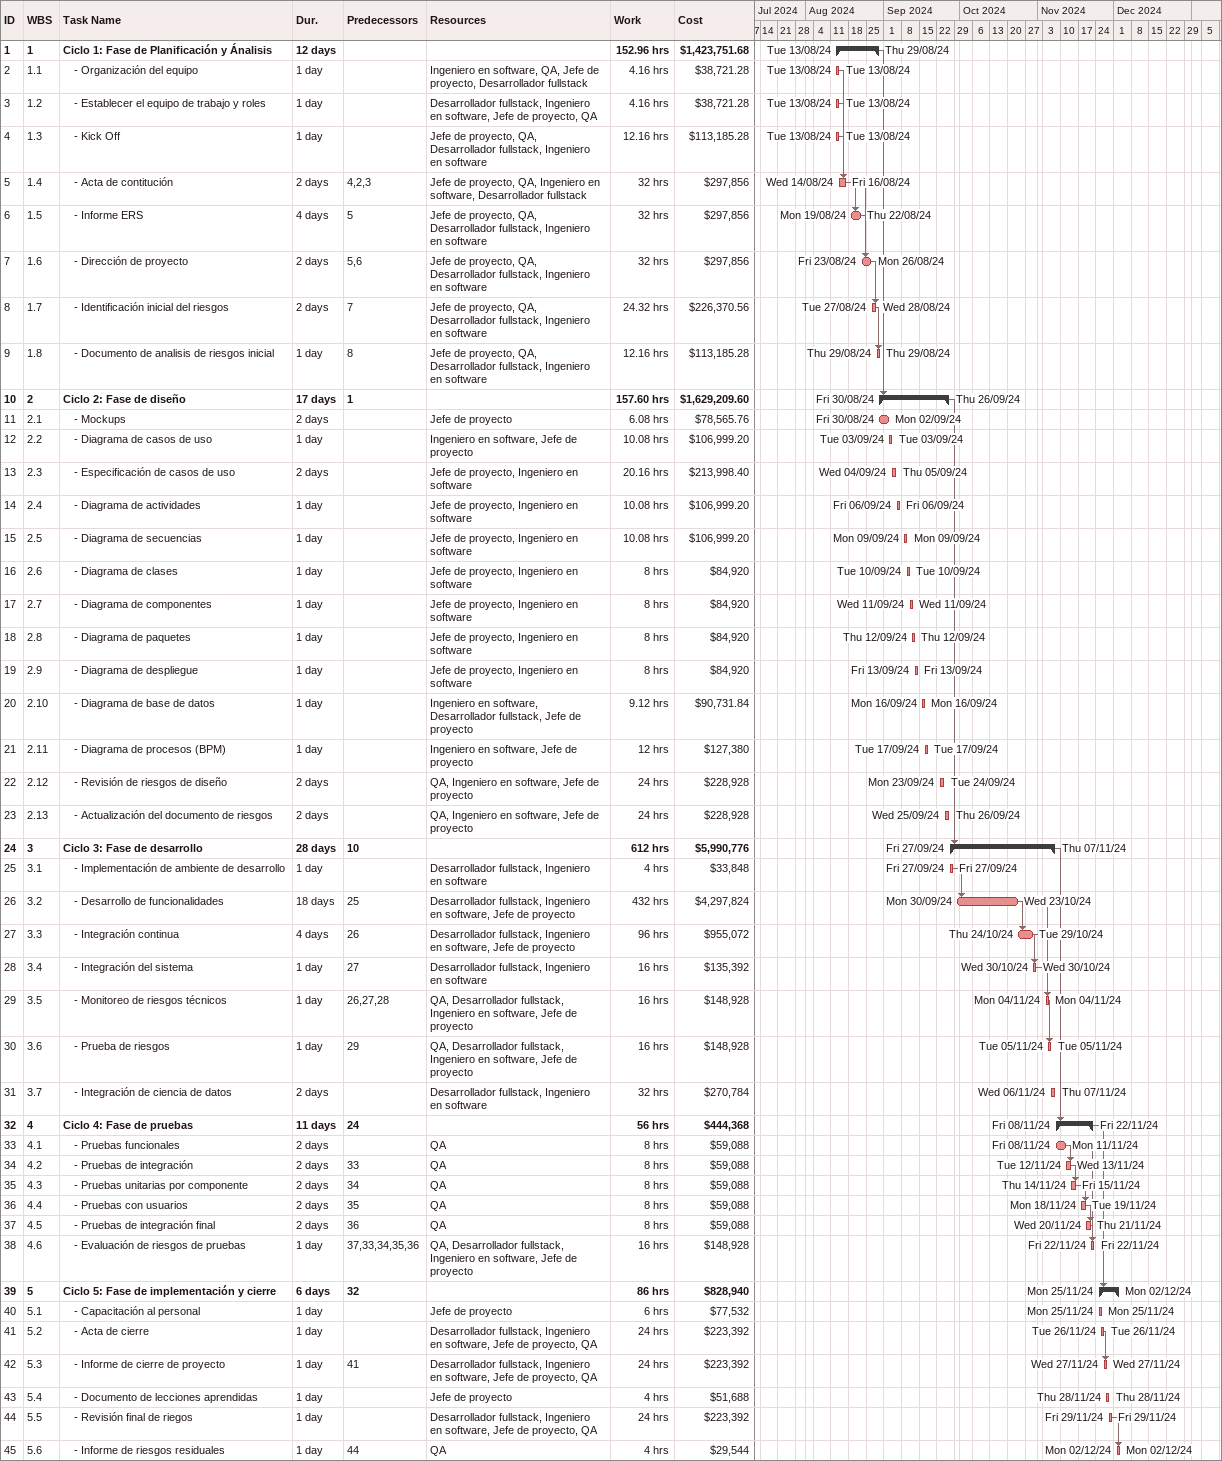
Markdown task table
| ID | WBS | Task | Duration | Start | Finish | Predecessors | Resources | Work (h) | Cost ($) |
|---|---|---|---|---|---|---|---|---|---|
| 1 | 1 | **Ciclo 1: Fase de Planificación y Ánalisis** | 12d | 2024-08-13 | 2024-08-29 |  |  | 152.96 | 1423751.68 |
| 2 | 1.1 | - Organización del equipo | 1d | 2024-08-13 | 2024-08-13 |  | Ingeniero en software, QA, Jefe de proyecto, Desarrollador fullstack | 4.16 | 38721.28 |
| 3 | 1.2 | - Establecer el equipo de trabajo y roles | 1d | 2024-08-13 | 2024-08-13 |  | Desarrollador fullstack, Ingeniero en software, Jefe de proyecto, QA | 4.16 | 38721.28 |
| 4 | 1.3 | - Kick Off | 1d | 2024-08-13 | 2024-08-13 |  | Jefe de proyecto, QA, Desarrollador fullstack, Ingeniero en software | 12.16 | 113185.28 |
| 5 | 1.4 | - Acta de contitución | 2d | 2024-08-14 | 2024-08-16 | 4, 2, 3 | Jefe de proyecto, QA, Ingeniero en software, Desarrollador fullstack | 32 | 297856 |
| 6 | 1.5 | - Informe ERS | 4d | 2024-08-19 | 2024-08-22 | 5 | Jefe de proyecto, QA, Desarrollador fullstack, Ingeniero en software | 32 | 297856 |
| 7 | 1.6 | - Dirección de proyecto | 2d | 2024-08-23 | 2024-08-26 | 5, 6 | Jefe de proyecto, QA, Desarrollador fullstack, Ingeniero en software | 32 | 297856 |
| 8 | 1.7 | - Identificación inicial del riesgos | 2d | 2024-08-27 | 2024-08-28 | 7 | Jefe de proyecto, QA, Desarrollador fullstack, Ingeniero en software | 24.32 | 226370.56 |
| 9 | 1.8 | - Documento de analisis de riesgos inicial | 1d | 2024-08-29 | 2024-08-29 | 8 | Jefe de proyecto, QA, Desarrollador fullstack, Ingeniero en software | 12.16 | 113185.28 |
| 10 | 2 | **Ciclo 2: Fase de diseño** | 17d | 2024-08-30 | 2024-09-26 | 1 |  | 157.60 | 1629209.60 |
| 11 | 2.1 | - Mockups | 2d | 2024-08-30 | 2024-09-02 |  | Jefe de proyecto | 6.08 | 78565.76 |
| 12 | 2.2 | - Diagrama de casos de uso | 1d | 2024-09-03 | 2024-09-03 |  | Ingeniero en software, Jefe de proyecto | 10.08 | 106999.20 |
| 13 | 2.3 | - Especificación de casos de uso | 2d | 2024-09-04 | 2024-09-05 |  | Jefe de proyecto, Ingeniero en software | 20.16 | 213998.40 |
| 14 | 2.4 | - Diagrama de actividades | 1d | 2024-09-06 | 2024-09-06 |  | Jefe de proyecto, Ingeniero en software | 10.08 | 106999.20 |
| 15 | 2.5 | - Diagrama de secuencias | 1d | 2024-09-09 | 2024-09-09 |  | Jefe de proyecto, Ingeniero en software | 10.08 | 106999.20 |
| 16 | 2.6 | - Diagrama de clases | 1d | 2024-09-10 | 2024-09-10 |  | Jefe de proyecto, Ingeniero en software | 8 | 84920 |
| 17 | 2.7 | - Diagrama de componentes | 1d | 2024-09-11 | 2024-09-11 |  | Jefe de proyecto, Ingeniero en software | 8 | 84920 |
| 18 | 2.8 | - Diagrama de paquetes | 1d | 2024-09-12 | 2024-09-12 |  | Jefe de proyecto, Ingeniero en software | 8 | 84920 |
| 19 | 2.9 | - Diagrama de despliegue | 1d | 2024-09-13 | 2024-09-13 |  | Jefe de proyecto, Ingeniero en software | 8 | 84920 |
| 20 | 2.10 | - Diagrama de base de datos | 1d | 2024-09-16 | 2024-09-16 |  | Ingeniero en software, Desarrollador fullstack, Jefe de proyecto | 9.12 | 90731.84 |
| 21 | 2.11 | - Diagrama de procesos (BPM) | 1d | 2024-09-17 | 2024-09-17 |  | Ingeniero en software, Jefe de proyecto | 12 | 127380 |
| 22 | 2.12 | - Revisión de riesgos de diseño | 2d | 2024-09-23 | 2024-09-24 |  | QA, Ingeniero en software, Jefe de proyecto | 24 | 228928 |
| 23 | 2.13 | - Actualización del documento de riesgos | 2d | 2024-09-25 | 2024-09-26 |  | QA, Ingeniero en software, Jefe de proyecto | 24 | 228928 |
| 24 | 3 | **Ciclo 3: Fase de desarrollo** | 28d | 2024-09-27 | 2024-11-07 | 10 |  | 612 | 5990776 |
| 25 | 3.1 | - Implementación de ambiente de desarrollo | 1d | 2024-09-27 | 2024-09-27 |  | Desarrollador fullstack, Ingeniero en software | 4 | 33848 |
| 26 | 3.2 | - Desarrollo de funcionalidades | 18d | 2024-09-30 | 2024-10-23 | 25 | Desarrollador fullstack, Ingeniero en software, Jefe de proyecto | 432 | 4297824 |
| 27 | 3.3 | - Integración continua | 4d | 2024-10-24 | 2024-10-29 | 26 | Desarrollador fullstack, Ingeniero en software, Jefe de proyecto | 96 | 955072 |
| 28 | 3.4 | - Integración del sistema | 1d | 2024-10-30 | 2024-10-30 | 27 | Desarrollador fullstack, Ingeniero en software | 16 | 135392 |
| 29 | 3.5 | - Monitoreo de riesgos técnicos | 1d | 2024-11-04 | 2024-11-04 | 26, 27, 28 | QA, Desarrollador fullstack, Ingeniero en software, Jefe de proyecto | 16 | 148928 |
| 30 | 3.6 | - Prueba de riesgos | 1d | 2024-11-05 | 2024-11-05 | 29 | QA, Desarrollador fullstack, Ingeniero en software, Jefe de proyecto | 16 | 148928 |
| 31 | 3.7 | - Integración de ciencia de datos | 2d | 2024-11-06 | 2024-11-07 |  | Desarrollador fullstack, Ingeniero en software | 32 | 270784 |
| 32 | 4 | **Ciclo 4: Fase de pruebas** | 11d | 2024-11-08 | 2024-11-22 | 24 |  | 56 | 444368 |
| 33 | 4.1 | - Pruebas funcionales | 2d | 2024-11-08 | 2024-11-11 |  | QA | 8 | 59088 |
| 34 | 4.2 | - Pruebas de integración | 2d | 2024-11-12 | 2024-11-13 | 33 | QA | 8 | 59088 |
| 35 | 4.3 | - Pruebas unitarias por componente | 2d | 2024-11-14 | 2024-11-15 | 34 | QA | 8 | 59088 |
| 36 | 4.4 | - Pruebas con usuarios | 2d | 2024-11-18 | 2024-11-19 | 35 | QA | 8 | 59088 |
| 37 | 4.5 | - Pruebas de integración final | 2d | 2024-11-20 | 2024-11-21 | 36 | QA | 8 | 59088 |
| 38 | 4.6 | - Evaluación de riesgos de pruebas | 1d | 2024-11-22 | 2024-11-22 | 37, 33, 34, 35, 36 | QA, Desarrollador fullstack, Ingeniero en software, Jefe de proyecto | 16 | 148928 |
| 39 | 5 | **Ciclo 5: Fase de implementación y cierre** | 6d | 2024-11-25 | 2024-12-02 | 32 |  | 86 | 828940 |
| 40 | 5.1 | - Capacitación al personal | 1d | 2024-11-25 | 2024-11-25 |  | Jefe de proyecto | 6 | 77532 |
| 41 | 5.2 | - Acta de cierre | 1d | 2024-11-26 | 2024-11-26 |  | Desarrollador fullstack, Ingeniero en software, Jefe de proyecto, QA | 24 | 223392 |
| 42 | 5.3 | - Informe de cierre de proyecto | 1d | 2024-11-27 | 2024-11-27 | 41 | Desarrollador fullstack, Ingeniero en software, Jefe de proyecto, QA | 24 | 223392 |
| 43 | 5.4 | - Documento de lecciones aprendidas | 1d | 2024-11-28 | 2024-11-28 |  | Jefe de proyecto | 4 | 51688 |
| 44 | 5.5 | - Revisión final de riegos | 1d | 2024-11-29 | 2024-11-29 |  | Desarrollador fullstack, Ingeniero en software, Jefe de proyecto, QA | 24 | 223392 |
| 45 | 5.6 | - Informe de riesgos residuales | 1d | 2024-12-02 | 2024-12-02 | 44 | QA | 4 | 29544 |
